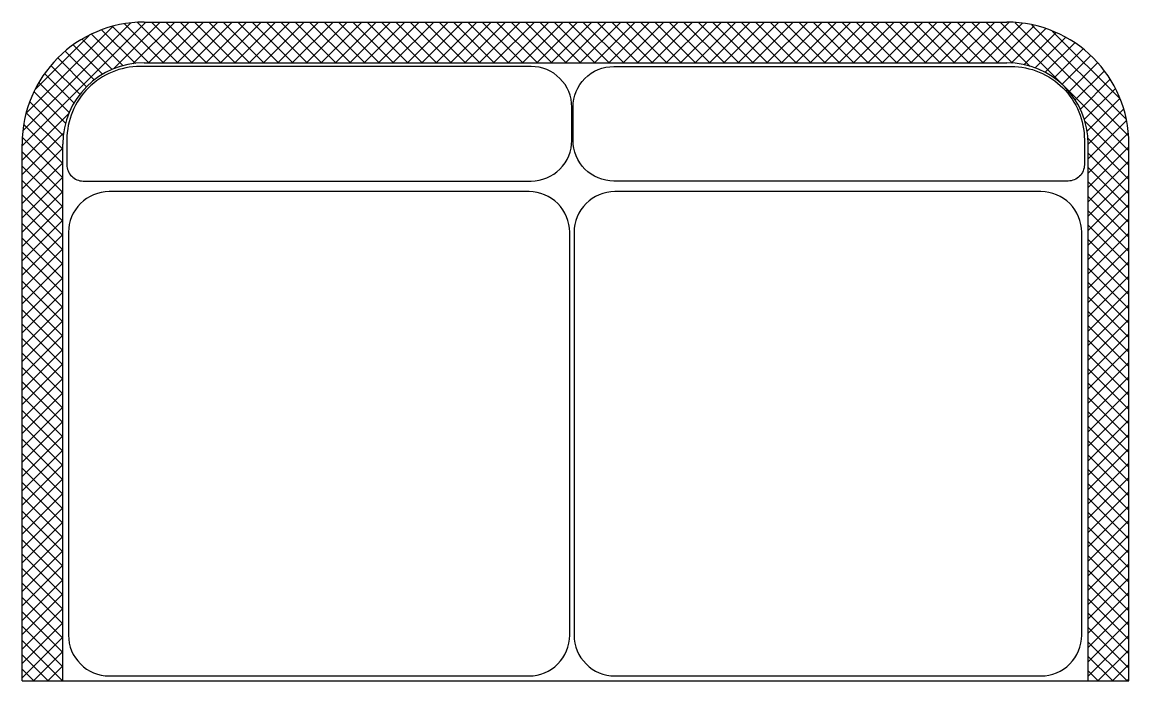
# Model space of a CAD drawing. Extents: x 1.32 to 11.01, y 1.12 to 5.69.
# Drawn here: x 1.321 to 2.681, y 1.122 to 1.932 of the extents above; entities outside this region: 5.
import ezdxf

# ---------------------------------------------------------------- set-up
doc = ezdxf.new("R2010")
doc.units = 0
doc.layers.get('0').update_dxf_attribs({"linetype": 'CONTINUOUS'})

# ---------------------------------------------------------------- blocks, each defined once
blk = doc.blocks.new('*X0')
at = {"color": 0}
for p, q in [((1.3206, 1.7802), (1.4727, 1.9324)), ((1.433, 1.875), (1.4904, 1.9324)), ((1.4567, 1.881), (1.5081, 1.9324)), ((1.5118, 1.8824), (1.4625, 1.9317)), ((1.4758, 1.8824), (1.5258, 1.9324)), ((1.5294, 1.8824), (1.4794, 1.9324)), ((1.4935, 1.8824), (1.5435, 1.9324)), ((1.5471, 1.8824), (1.4971, 1.9324)), ((1.5111, 1.8824), (1.5611, 1.9324)), ((1.5648, 1.8824), (1.5148, 1.9324)), ((1.5288, 1.8824), (1.5788, 1.9324)), ((1.5825, 1.8824), (1.5325, 1.9324)), ((1.5465, 1.8824), (1.5965, 1.9324)), ((1.6001, 1.8824), (1.5501, 1.9324)), ((1.5642, 1.8824), (1.6142, 1.9324)), ((1.6178, 1.8824), (1.5678, 1.9324)), ((1.5818, 1.8824), (1.6318, 1.9324)), ((1.6355, 1.8824), (1.5855, 1.9324)), ((1.5995, 1.8824), (1.6495, 1.9324)), ((1.6532, 1.8824), (1.6032, 1.9324)), ((1.6172, 1.8824), (1.6672, 1.9324)), ((1.6709, 1.8824), (1.6209, 1.9324)), ((1.6349, 1.8824), (1.6849, 1.9324)), ((1.6885, 1.8824), (1.6385, 1.9324)), ((1.6526, 1.8824), (1.7026, 1.9324)), ((1.7062, 1.8824), (1.6562, 1.9324)), ((1.6702, 1.8824), (1.7202, 1.9324)), ((1.7239, 1.8824), (1.6739, 1.9324)), ((1.6879, 1.8824), (1.7379, 1.9324)), ((1.7416, 1.8824), (1.6916, 1.9324)), ((1.7056, 1.8824), (1.7556, 1.9324)), ((1.7592, 1.8824), (1.7092, 1.9324)), ((1.7233, 1.8824), (1.7733, 1.9324)), ((1.7769, 1.8824), (1.7269, 1.9324)), ((1.7409, 1.8824), (1.7909, 1.9324)), ((1.7946, 1.8824), (1.7446, 1.9324)), ((1.7586, 1.8824), (1.8086, 1.9324)), ((1.8123, 1.8824), (1.7623, 1.9324)), ((1.7763, 1.8824), (1.8263, 1.9324)), ((1.8299, 1.8824), (1.7799, 1.9324)), ((1.794, 1.8824), (1.844, 1.9324)), ((1.8476, 1.8824), (1.7976, 1.9324)), ((1.8117, 1.8824), (1.8617, 1.9324)), ((1.8653, 1.8824), (1.8153, 1.9324)), ((1.8293, 1.8824), (1.8793, 1.9324)), ((1.883, 1.8824), (1.833, 1.9324)), ((1.847, 1.8824), (1.897, 1.9324)), ((1.9007, 1.8824), (1.8507, 1.9324)), ((1.8647, 1.8824), (1.9147, 1.9324)), ((1.9183, 1.8824), (1.8683, 1.9324)), ((1.8824, 1.8824), (1.9324, 1.9324)), ((1.936, 1.8824), (1.886, 1.9324)), ((1.9, 1.8824), (1.95, 1.9324)), ((1.9537, 1.8824), (1.9037, 1.9324)), ((1.9177, 1.8824), (1.9677, 1.9324)), ((1.9714, 1.8824), (1.9214, 1.9324)), ((1.9354, 1.8824), (1.9854, 1.9324)), ((1.989, 1.8824), (1.939, 1.9324)), ((1.9531, 1.8824), (2.0031, 1.9324)), ((2.0067, 1.8824), (1.9567, 1.9324)), ((1.9707, 1.8824), (2.0207, 1.9324)), ((2.0244, 1.8824), (1.9744, 1.9324)), ((1.9884, 1.8824), (2.0384, 1.9324)), ((2.0421, 1.8824), (1.9921, 1.9324)), ((2.0061, 1.8824), (2.0561, 1.9324)), ((2.0598, 1.8824), (2.0098, 1.9324)), ((2.0238, 1.8824), (2.0738, 1.9324)), ((2.0774, 1.8824), (2.0274, 1.9324)), ((2.0415, 1.8824), (2.0915, 1.9324)), ((2.0951, 1.8824), (2.0451, 1.9324)), ((2.0591, 1.8824), (2.1091, 1.9324)), ((2.1128, 1.8824), (2.0628, 1.9324)), ((2.0768, 1.8824), (2.1268, 1.9324)), ((2.1305, 1.8824), (2.0805, 1.9324)), ((2.0945, 1.8824), (2.1445, 1.9324)), ((2.1481, 1.8824), (2.0981, 1.9324)), ((2.1122, 1.8824), (2.1622, 1.9324)), ((2.1658, 1.8824), (2.1158, 1.9324)), ((2.1298, 1.8824), (2.1798, 1.9324)), ((2.1835, 1.8824), (2.1335, 1.9324)), ((2.1475, 1.8824), (2.1975, 1.9324)), ((2.2012, 1.8824), (2.1512, 1.9324)), ((2.1652, 1.8824), (2.2152, 1.9324)), ((2.2189, 1.8824), (2.1689, 1.9324)), ((2.1829, 1.8824), (2.2329, 1.9324)), ((2.2365, 1.8824), (2.1865, 1.9324)), ((2.2006, 1.8824), (2.2506, 1.9324)), ((2.2542, 1.8824), (2.2042, 1.9324)), ((2.2182, 1.8824), (2.2682, 1.9324)), ((2.2719, 1.8824), (2.2219, 1.9324)), ((2.2359, 1.8824), (2.2859, 1.9324)), ((2.2896, 1.8824), (2.2396, 1.9324)), ((2.2536, 1.8824), (2.3036, 1.9324)), ((2.3072, 1.8824), (2.2572, 1.9324)), ((2.2713, 1.8824), (2.3213, 1.9324)), ((2.3249, 1.8824), (2.2749, 1.9324)), ((2.2889, 1.8824), (2.3389, 1.9324)), ((2.3426, 1.8824), (2.2926, 1.9324)), ((2.3066, 1.8824), (2.3566, 1.9324)), ((2.3603, 1.8824), (2.3103, 1.9324)), ((2.3243, 1.8824), (2.3743, 1.9324)), ((2.378, 1.8824), (2.328, 1.9324)), ((2.342, 1.8824), (2.392, 1.9324)), ((2.3956, 1.8824), (2.3456, 1.9324)), ((2.3597, 1.8824), (2.4097, 1.9324)), ((2.4133, 1.8824), (2.3633, 1.9324)), ((2.3773, 1.8824), (2.4273, 1.9324)), ((2.431, 1.8824), (2.381, 1.9324)), ((2.395, 1.8824), (2.445, 1.9324)), ((2.4487, 1.8824), (2.3987, 1.9324)), ((2.4127, 1.8824), (2.4627, 1.9324)), ((2.4663, 1.8824), (2.4163, 1.9324)), ((2.4304, 1.8824), (2.4804, 1.9324)), ((2.484, 1.8824), (2.434, 1.9324)), ((2.448, 1.8824), (2.498, 1.9324)), ((2.5017, 1.8824), (2.4517, 1.9324)), ((2.4657, 1.8824), (2.5157, 1.9324)), ((2.5194, 1.8824), (2.4694, 1.9324)), ((2.4834, 1.8824), (2.5332, 1.9321)), ((2.5377, 1.8817), (2.4871, 1.9324)), ((2.5593, 1.8778), (2.5047, 1.9324)), ((2.6806, 1.7742), (2.5224, 1.9324)), ((2.6797, 1.7928), (2.541, 1.9314)), ((1.3221, 1.7994), (1.4536, 1.9309)), ((1.3263, 1.8213), (1.4317, 1.9266)), ((1.4598, 1.8813), (1.4182, 1.9228)), ((1.4764, 1.8824), (1.432, 1.9267)), ((1.4941, 1.8824), (1.4462, 1.9302)), ((2.5011, 1.8824), (2.5494, 1.9307)), ((2.5188, 1.8824), (2.5644, 1.928)), ((2.536, 1.8819), (2.5783, 1.9243)), ((2.5516, 1.8799), (2.5909, 1.9191)), ((2.6771, 1.8131), (2.5613, 1.9288)), ((2.6693, 1.8385), (2.5868, 1.921)), ((1.3372, 1.8498), (1.4031, 1.9158)), ((1.4199, 1.8681), (1.3839, 1.9041)), ((1.4314, 1.8743), (1.3943, 1.9114)), ((1.4449, 1.8786), (1.4062, 1.9172)), ((2.5655, 1.876), (2.6029, 1.9135)), ((2.5775, 1.8704), (2.6137, 1.9066)), ((1.4094, 1.8609), (1.3736, 1.8967)), ((2.5883, 1.8635), (2.6241, 1.8993)), ((2.5981, 1.8557), (2.6334, 1.8909)), ((1.3918, 1.8432), (1.356, 1.8791)), ((1.3998, 1.8529), (1.3648, 1.8879)), ((2.607, 1.8468), (2.6422, 1.8821)), ((1.3846, 1.8327), (1.3486, 1.8687)), ((2.6143, 1.8365), (2.6501, 1.8722)), ((1.3785, 1.8212), (1.3413, 1.8583)), ((2.6206, 1.8251), (2.6573, 1.8619)), ((2.6256, 1.8125), (2.6637, 1.8505)), ((1.3743, 1.8077), (1.3356, 1.8464)), ((2.6292, 1.7983), (2.6693, 1.8385)), ((1.3716, 1.7927), (1.33, 1.8344)), ((2.6306, 1.7821), (2.6738, 1.8253)), ((1.3206, 1.7625), (1.378, 1.8199)), ((1.3706, 1.776), (1.3261, 1.8205)), ((2.6806, 1.7565), (2.626, 1.8111)), ((2.6306, 1.7644), (2.6775, 1.8113)), ((1.3206, 1.7448), (1.372, 1.7962)), ((1.3706, 1.7584), (1.3227, 1.8063)), ((2.6306, 1.7467), (2.6794, 1.7955)), ((1.3706, 1.7407), (1.3213, 1.79)), ((2.6806, 1.7388), (2.63, 1.7895)), ((1.3206, 1.7272), (1.3706, 1.7772)), ((1.3706, 1.723), (1.3206, 1.773)), ((2.6306, 1.729), (2.6806, 1.779)), ((2.6806, 1.7212), (2.6306, 1.7712)), ((1.3206, 1.7095), (1.3706, 1.7595)), ((1.3706, 1.7053), (1.3206, 1.7553)), ((2.6306, 1.7113), (2.6806, 1.7613)), ((1.3206, 1.6918), (1.3706, 1.7418)), ((2.6806, 1.7035), (2.6306, 1.7535)), ((2.6306, 1.6937), (2.6806, 1.7437)), ((1.3706, 1.6877), (1.3206, 1.7377)), ((2.6806, 1.6858), (2.6306, 1.7358)), ((1.3206, 1.6741), (1.3706, 1.7241)), ((1.3706, 1.67), (1.3206, 1.72)), ((2.6306, 1.676), (2.6806, 1.726)), ((2.6806, 1.6681), (2.6306, 1.7181)), ((1.3206, 1.6565), (1.3706, 1.7065)), ((1.3706, 1.6523), (1.3206, 1.7023)), ((2.6306, 1.6583), (2.6806, 1.7083)), ((2.6806, 1.6504), (2.6306, 1.7004)), ((1.3206, 1.6388), (1.3706, 1.6888)), ((2.6306, 1.6406), (2.6806, 1.6906)), ((1.3706, 1.6346), (1.3206, 1.6846)), ((2.6806, 1.6328), (2.6306, 1.6828)), ((2.6306, 1.623), (2.6806, 1.673)), ((1.3206, 1.6211), (1.3706, 1.6711)), ((1.3706, 1.6169), (1.3206, 1.6669)), ((2.6806, 1.6151), (2.6306, 1.6651)), ((1.3206, 1.6034), (1.3706, 1.6534)), ((1.3706, 1.5993), (1.3206, 1.6493)), ((2.6306, 1.6053), (2.6806, 1.6553)), ((2.6806, 1.5974), (2.6306, 1.6474)), ((1.3206, 1.5858), (1.3706, 1.6358)), ((2.6306, 1.5876), (2.6806, 1.6376)), ((1.3706, 1.5816), (1.3206, 1.6316)), ((2.6806, 1.5797), (2.6306, 1.6297)), ((2.6306, 1.5699), (2.6806, 1.6199)), ((1.3206, 1.5681), (1.3706, 1.6181)), ((1.3706, 1.5639), (1.3206, 1.6139)), ((2.6806, 1.5621), (2.6306, 1.6121)), ((1.3206, 1.5504), (1.3706, 1.6004)), ((1.3706, 1.5462), (1.3206, 1.5962)), ((2.6306, 1.5522), (2.6806, 1.6022)), ((2.6806, 1.5444), (2.6306, 1.5944)), ((1.3206, 1.5327), (1.3706, 1.5827)), ((1.3706, 1.5286), (1.3206, 1.5786)), ((2.6306, 1.5346), (2.6806, 1.5846)), ((1.3206, 1.515), (1.3706, 1.565)), ((2.6806, 1.5267), (2.6306, 1.5767)), ((2.6306, 1.5169), (2.6806, 1.5669)), ((1.3706, 1.5109), (1.3206, 1.5609)), ((2.6806, 1.509), (2.6306, 1.559)), ((1.3206, 1.4974), (1.3706, 1.5474)), ((1.3706, 1.4932), (1.3206, 1.5432)), ((2.6306, 1.4992), (2.6806, 1.5492)), ((2.6806, 1.4913), (2.6306, 1.5413)), ((1.3206, 1.4797), (1.3706, 1.5297)), ((1.3706, 1.4755), (1.3206, 1.5255)), ((2.6306, 1.4815), (2.6806, 1.5315)), ((2.6806, 1.4737), (2.6306, 1.5237)), ((1.3206, 1.462), (1.3706, 1.512)), ((2.6306, 1.4639), (2.6806, 1.5139)), ((1.3706, 1.4578), (1.3206, 1.5078)), ((2.6806, 1.456), (2.6306, 1.506)), ((2.6306, 1.4462), (2.6806, 1.4962)), ((1.3206, 1.4443), (1.3706, 1.4943)), ((1.3706, 1.4402), (1.3206, 1.4902)), ((2.6806, 1.4383), (2.6306, 1.4883)), ((1.3206, 1.4267), (1.3706, 1.4767)), ((1.3706, 1.4225), (1.3206, 1.4725)), ((2.6306, 1.4285), (2.6806, 1.4785)), ((2.6806, 1.4206), (2.6306, 1.4706)), ((1.3206, 1.409), (1.3706, 1.459)), ((2.6306, 1.4108), (2.6806, 1.4608)), ((1.3706, 1.4048), (1.3206, 1.4548)), ((2.6806, 1.403), (2.6306, 1.453)), ((2.6306, 1.3931), (2.6806, 1.4431)), ((1.3206, 1.3913), (1.3706, 1.4413)), ((1.3706, 1.3871), (1.3206, 1.4371)), ((2.6806, 1.3853), (2.6306, 1.4353)), ((1.3206, 1.3736), (1.3706, 1.4236)), ((1.3706, 1.3695), (1.3206, 1.4195)), ((2.6306, 1.3755), (2.6806, 1.4255)), ((2.6806, 1.3676), (2.6306, 1.4176)), ((1.3206, 1.3559), (1.3706, 1.4059)), ((1.3706, 1.3518), (1.3206, 1.4018)), ((2.6306, 1.3578), (2.6806, 1.4078)), ((1.3206, 1.3383), (1.3706, 1.3883)), ((2.6806, 1.3499), (2.6306, 1.3999)), ((2.6306, 1.3401), (2.6806, 1.3901)), ((1.3706, 1.3341), (1.3206, 1.3841)), ((2.6806, 1.3322), (2.6306, 1.3822)), ((1.3206, 1.3206), (1.3706, 1.3706)), ((1.3706, 1.3164), (1.3206, 1.3664)), ((2.6306, 1.3224), (2.6806, 1.3724)), ((2.6806, 1.3146), (2.6306, 1.3646)), ((1.3206, 1.3029), (1.3706, 1.3529)), ((1.3706, 1.2987), (1.3206, 1.3487)), ((2.6306, 1.3048), (2.6806, 1.3548)), ((2.6806, 1.2969), (2.6306, 1.3469)), ((1.3206, 1.2852), (1.3706, 1.3352)), ((2.6306, 1.2871), (2.6806, 1.3371)), ((1.3706, 1.2811), (1.3206, 1.3311)), ((2.6806, 1.2792), (2.6306, 1.3292)), ((2.6306, 1.2694), (2.6806, 1.3194)), ((1.3206, 1.2676), (1.3706, 1.3176)), ((1.3706, 1.2634), (1.3206, 1.3134)), ((2.6806, 1.2615), (2.6306, 1.3115)), ((1.3206, 1.2499), (1.3706, 1.2999)), ((1.3706, 1.2457), (1.3206, 1.2957)), ((2.6306, 1.2517), (2.6806, 1.3017)), ((2.6806, 1.2439), (2.6306, 1.2939)), ((1.3206, 1.2322), (1.3706, 1.2822)), ((2.6306, 1.234), (2.6806, 1.284)), ((1.3706, 1.228), (1.3206, 1.278)), ((2.6806, 1.2262), (2.6306, 1.2762)), ((2.6306, 1.2164), (2.6806, 1.2664)), ((1.3206, 1.2145), (1.3706, 1.2645)), ((1.3706, 1.2104), (1.3206, 1.2604)), ((2.6806, 1.2085), (2.6306, 1.2585)), ((1.3206, 1.1968), (1.3706, 1.2468)), ((1.3706, 1.1927), (1.3206, 1.2427)), ((2.6306, 1.1987), (2.6806, 1.2487)), ((2.6806, 1.1908), (2.6306, 1.2408)), ((1.3206, 1.1792), (1.3706, 1.2292)), ((1.3706, 1.175), (1.3206, 1.225)), ((2.6306, 1.181), (2.6806, 1.231)), ((1.3206, 1.1615), (1.3706, 1.2115)), ((2.6806, 1.1731), (2.6306, 1.2231)), ((2.6306, 1.1633), (2.6806, 1.2133)), ((1.3706, 1.1573), (1.3206, 1.2073)), ((2.6806, 1.1555), (2.6306, 1.2055)), ((1.3206, 1.1438), (1.3706, 1.1938)), ((1.3706, 1.1396), (1.3206, 1.1896)), ((2.6306, 1.1457), (2.6806, 1.1957)), ((2.6806, 1.1378), (2.6306, 1.1878)), ((1.3206, 1.1261), (1.3706, 1.1761)), ((1.3702, 1.1224), (1.3206, 1.172)), ((2.6306, 1.128), (2.6806, 1.178)), ((2.6783, 1.1224), (2.6306, 1.1701)), ((1.3345, 1.1224), (1.3706, 1.1585)), ((2.6426, 1.1224), (2.6806, 1.1603)), ((1.3525, 1.1224), (1.3206, 1.1543)), ((2.6607, 1.1224), (2.6306, 1.1524)), ((2.6603, 1.1224), (2.6806, 1.1426)), ((1.3348, 1.1224), (1.3206, 1.1366)), ((1.3522, 1.1224), (1.3706, 1.1408)), ((2.643, 1.1224), (2.6306, 1.1348)), ((1.3698, 1.1224), (1.3706, 1.1231)), ((2.678, 1.1224), (2.6806, 1.125))]:
    blk.add_line(p, q, dxfattribs=at)

msp = doc.modelspace()

# ---------------------------------------------------------------- linework, layer by layer
at = {"color": 0}
for p, q in [((1.4706, 1.9324), (2.5306, 1.9324)), ((1.4706, 1.8824), (2.5306, 1.8824)), ((1.3206, 1.1224), (1.3206, 1.7824)), ((1.3706, 1.1224), (1.3706, 1.7824)), ((2.6306, 1.1224), (2.6306, 1.7824)), ((2.6806, 1.1224), (2.6806, 1.7824)), ((1.3206, 1.1224), (2.6806, 1.1224))]:
    msp.add_line(p, q, dxfattribs=at)
for points in [[(10.9394, 5.6907), (10.9394, 5.6907)], [(8.7796, 5.6682), (8.7796, 5.6682)], [(9.8036, 5.6682), (9.8036, 5.6682)], [(9.3385, 3.4865), (9.3385, 3.4865)], [(11.0101, 3.4865), (11.0101, 3.4865)]]:
    msp.add_lwpolyline(points, dxfattribs=at)
for points in [[(1.9461, 1.8778), (1.4656, 1.8778, 0.414214), (1.3756, 1.7878), (1.3756, 1.757, 0.414214), (1.3956, 1.737), (1.9461, 1.737, 0.414214), (1.9961, 1.787), (1.9961, 1.8278, 0.414214)], [(2.0476, 1.8778), (2.5359, 1.8778, -0.414214), (2.6259, 1.7878), (2.6259, 1.757, -0.414214), (2.6059, 1.737), (2.0476, 1.737, -0.414214), (1.9976, 1.787), (1.9976, 1.8278, -0.414214)], [(1.9435, 1.7239), (1.4276, 1.7239, 0.414214), (1.3776, 1.6739), (1.3776, 1.1785, 0.414214), (1.4276, 1.1285), (1.9435, 1.1285, 0.414214), (1.9935, 1.1785), (1.9935, 1.6739, 0.414214)], [(2.5726, 1.7239), (2.0489, 1.7239, 0.414214), (1.9989, 1.6739), (1.9989, 1.1785, 0.414214), (2.0489, 1.1285), (2.5726, 1.1285, 0.414214), (2.6226, 1.1785), (2.6226, 1.6739, 0.414214)]]:
    msp.add_lwpolyline(points, format="xyb", close=True, dxfattribs=at)
for centre, radius, start, end in [((1.4706, 1.7824), 0.15, 90, 180), ((2.5306, 1.7824), 0.15, 0, 90), ((1.4706, 1.7824), 0.1, 90, 180), ((2.5306, 1.7824), 0.1, 0, 90)]:
    msp.add_arc(centre, radius, start, end, dxfattribs=at)

# ---------------------------------------------------------------- block references
msp.add_blockref('*X0', (0, 0), dxfattribs=at)

doc.saveas('drawing.dxf')
